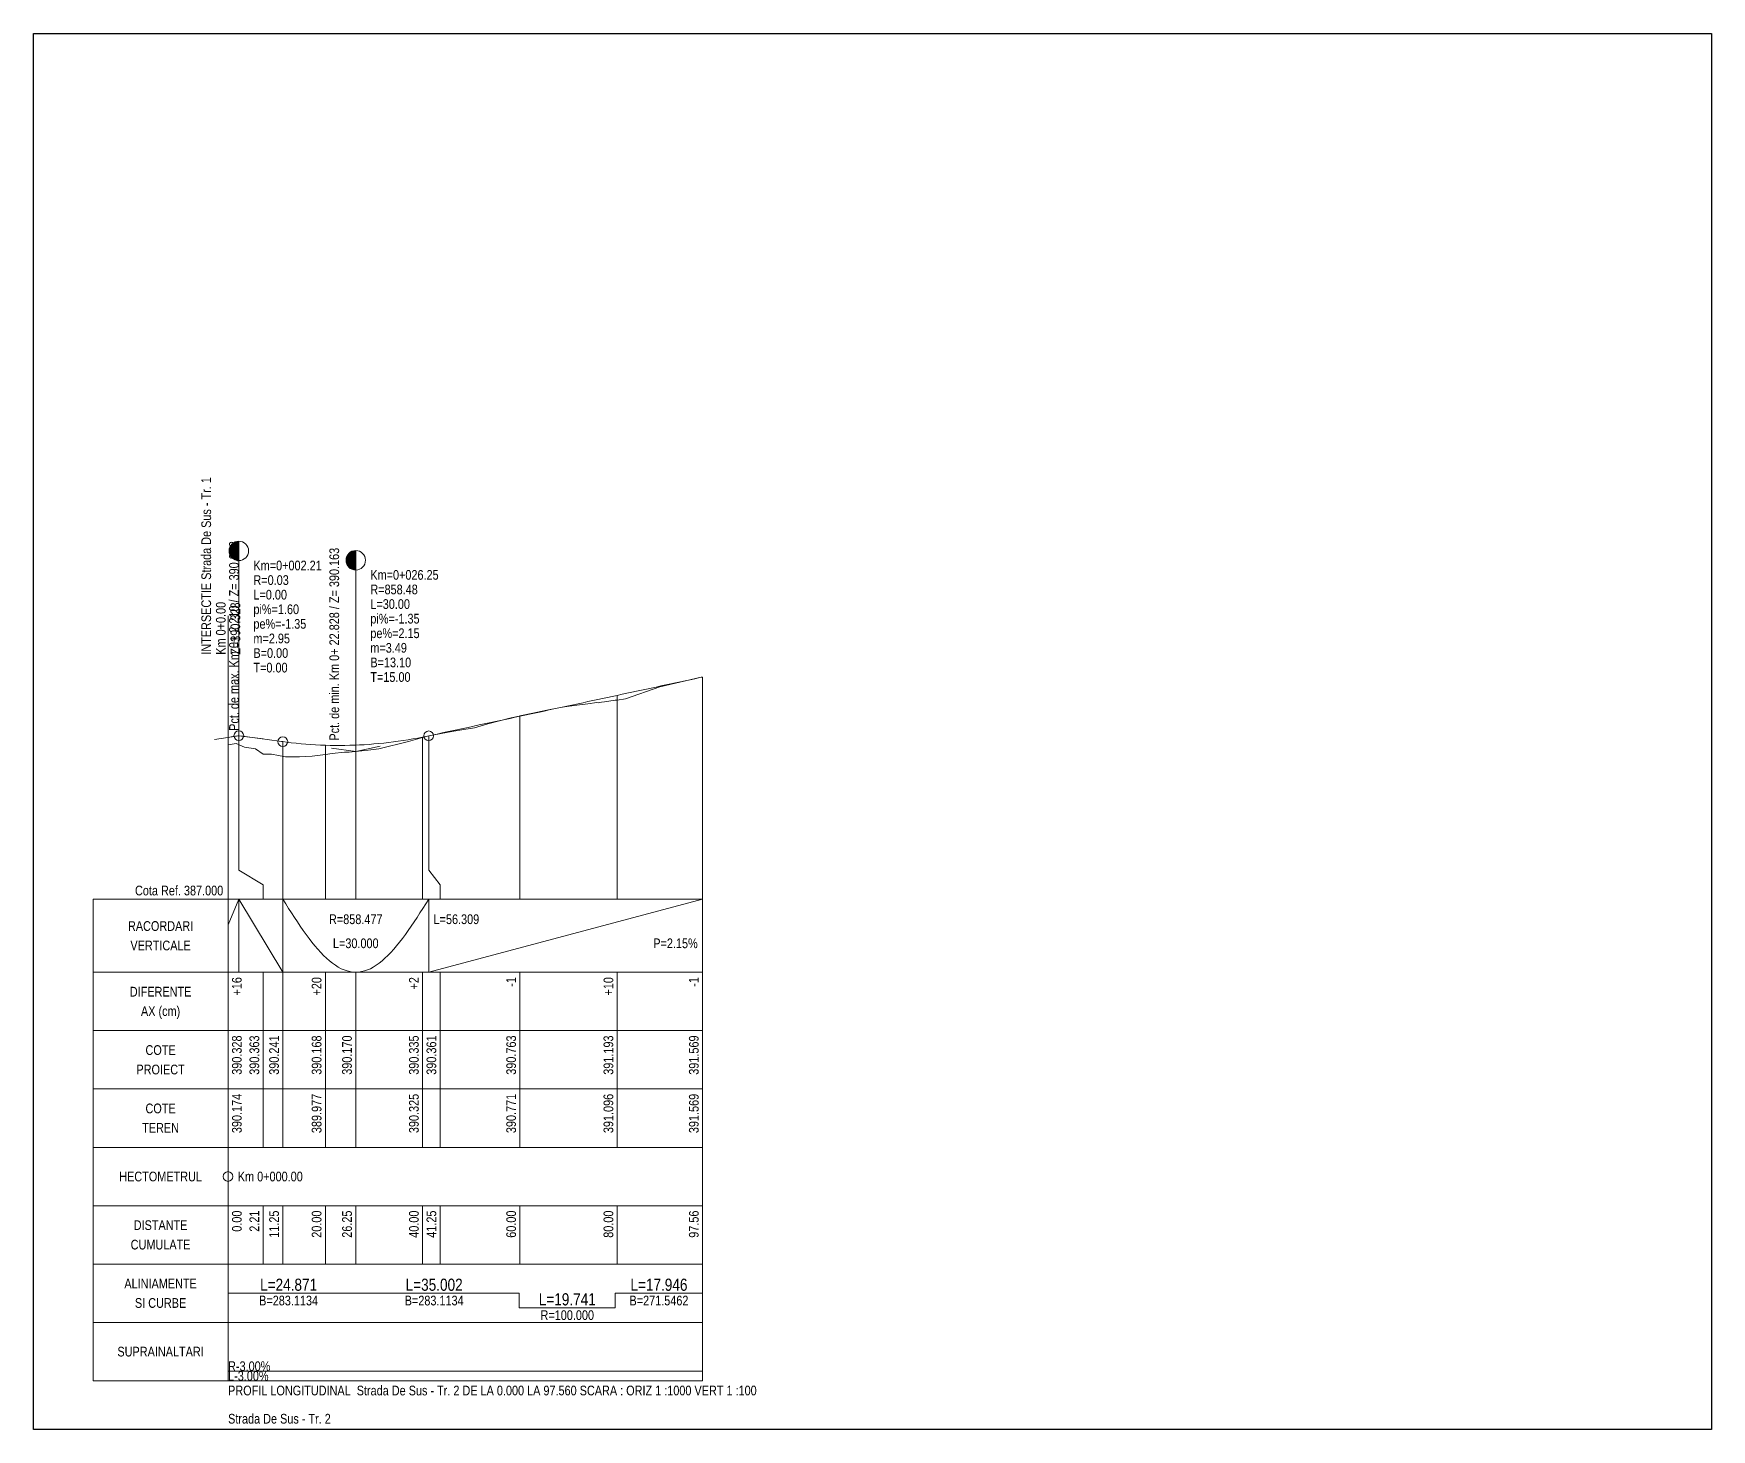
# Model space of a CAD drawing. Extents: x -600 to 1621, y -3670 to 287.
# Drawn here: x 0 to 345, y -2202.1 to -1915.1 of the extents above; entities that cross this region are included whole.
import ezdxf
from ezdxf.enums import TextEntityAlignment as Align

# ---------------------------------------------------------------- set-up
doc = ezdxf.new("R2010")
doc.units = 0
doc.layers.add('ARD-No Plot', color=7, linetype='Continuous', lineweight=0, plot=False)
doc.layers.add('Cartus', color=8, linetype='Continuous')
for name, color, linetype, lineweight in [('L-C. Ref', 7, 'Continuous', 0), ('L-cote-ex', 7, 'Continuous', 0), ('L-Cote-Pr', 7, 'Continuous', 0), ('L-Curbe', 7, 'Continuous', 0), ('L-Cut-Fill', 7, 'Continuous', 0), ('L-Design', 7, 'Continuous', 0), ('L-Exist', 7, 'Continuous', 0), ('L-Intersectii', 7, 'Continuous', 0), ('L-LINES', 7, 'Continuous', 0), ('L-Min-Max', 7, 'Continuous', 0), ('L-Pante-Tran', 7, 'Continuous', 0), ('L-rac-Vert', 7, 'Continuous', 0), ('L-TEXT', 7, 'Continuous', 0)]:
    doc.layers.add(name, color=color, linetype=linetype, lineweight=lineweight)
doc.styles.add('Arial', font='arial.ttf', dxfattribs={"width": 0.8})

# ---------------------------------------------------------------- blocks, each defined once
blk = doc.blocks.new('A3_TRANSV_ALIN_TIRENA')
at = {"layer": 'Cartus'}
blk.add_lwpolyline([(0, 0), (0, 287), (345, 287), (345, 0)], close=True, dxfattribs=at)

msp = doc.modelspace()

# ---------------------------------------------------------------- linework, layer by layer
at = {"layer": 'L-Curbe'}
for p, q in [((40, -2174.05), (64.87, -2174.05)), ((64.87, -2174.05), (64.87, -2174.05)), ((64.87, -2174.05), (99.87, -2174.05)), ((99.87, -2174.05), (99.87, -2177.05)), ((119.61, -2177.05), (119.61, -2174.05)), ((119.61, -2174.05), (137.56, -2174.05)), ((99.87, -2177.05), (119.61, -2177.05))]:
    msp.add_line(p, q, dxfattribs=at)
at = {"layer": 'L-Design'}
msp.add_lwpolyline([(40, -2059.77), (41, -2059.61), (42, -2059.45), (42.21, -2059.42), (43, -2059.53), (44, -2059.66), (45, -2059.8), (46, -2059.93), (47, -2060.06), (48, -2060.2), (49, -2060.33), (50, -2060.47), (51, -2060.6), (51.25, -2060.64), (52, -2060.74), (53, -2060.86), (54, -2060.96), (55, -2061.06), (56, -2061.15), (57, -2061.22), (58, -2061.28), (59, -2061.33), (60, -2061.37), (61, -2061.4), (62, -2061.41), (63, -2061.42), (64, -2061.41), (65, -2061.39), (66, -2061.36), (66.25, -2061.35), (67, -2061.32), (68, -2061.26), (69, -2061.2), (70, -2061.12), (71, -2061.03), (72, -2060.93), (73, -2060.82), (74, -2060.69), (75, -2060.56), (76, -2060.41), (77, -2060.25), (78, -2060.08), (79, -2059.9), (80, -2059.7), (81, -2059.5), (81.25, -2059.44), (82, -2059.28), (83, -2059.07), (84, -2058.85), (85, -2058.64), (86, -2058.42), (87, -2058.21), (88, -2057.99), (89, -2057.78), (90, -2057.56), (91, -2057.35), (92, -2057.14), (93, -2056.92), (94, -2056.71), (95, -2056.49), (96, -2056.28), (97, -2056.06), (98, -2055.85), (99, -2055.63), (100, -2055.42), (101, -2055.2), (102, -2054.99), (103, -2054.77), (104, -2054.56), (105, -2054.35), (106, -2054.13), (107, -2053.92), (108, -2053.7), (109, -2053.49), (110, -2053.27), (111, -2053.06), (112, -2052.84), (113, -2052.63), (114, -2052.41), (115, -2052.2), (116, -2051.98), (117, -2051.77), (118, -2051.56), (119, -2051.34), (120, -2051.13), (121, -2050.91), (122, -2050.7), (123, -2050.48), (124, -2050.27), (125, -2050.05), (126, -2049.84), (127, -2049.62), (128, -2049.41), (129, -2049.19), (130, -2048.98), (131, -2048.77), (132, -2048.55), (133, -2048.34), (134, -2048.12), (135, -2047.91), (136, -2047.69), (137, -2047.48), (137.56, -2047.36)], dxfattribs=at)
at = {"layer": 'L-Exist'}
for p, q in [((128.8, -2049.36), (137.29, -2047.37)), ((137.29, -2047.37), (137.56, -2047.36)), ((137.56, -2047.36), (137.56, -2047.36)), ((137.56, -2047.36), (137.56, -2047.36)), ((113.97, -2052.83), (115.82, -2052.58)), ((115.82, -2052.58), (116.09, -2052.63)), ((116.09, -2052.63), (116.79, -2052.53)), ((116.79, -2052.53), (117.39, -2052.45)), ((117.39, -2052.45), (119.61, -2052.14)), ((119.61, -2052.14), (120, -2052.09)), ((120, -2052.09), (121.72, -2051.85)), ((121.72, -2051.85), (128.8, -2049.36)), ((93.38, -2056.97), (98.2, -2055.72)), ((98.2, -2055.72), (99.87, -2055.37)), ((99.87, -2055.37), (100, -2055.35)), ((100, -2055.35), (102.69, -2054.78)), ((102.69, -2054.78), (105.51, -2054.2)), ((105.51, -2054.2), (108.33, -2053.62)), ((108.33, -2053.62), (109.17, -2053.45)), ((109.17, -2053.45), (111.15, -2053.2)), ((111.15, -2053.2), (113.97, -2052.83)), ((80, -2059.8), (81.26, -2059.46)), ((81.26, -2059.46), (85.97, -2058.58)), ((85.97, -2058.58), (88.45, -2058.14)), ((88.45, -2058.14), (90.64, -2057.82)), ((90.64, -2057.82), (93.38, -2056.97)), ((40, -2061.32), (41.63, -2060.99)), ((40, -2061.32), (40, -2061.32)), ((40, -2061.32), (40, -2061.32)), ((41.63, -2060.99), (43.36, -2061.74)), ((43.36, -2061.74), (45.64, -2062.13)), ((45.64, -2062.13), (47.22, -2063.19)), ((61.43, -2063.1), (63.96, -2062.79)), ((63.96, -2062.79), (64.87, -2062.77)), ((64.87, -2062.77), (65.51, -2062.75)), ((65.51, -2062.75), (68.8, -2062.4)), ((68.8, -2062.4), (71.02, -2062.12)), ((71.02, -2062.12), (77.12, -2060.59)), ((77.12, -2060.59), (80, -2059.8)), ((47.22, -2063.19), (48.92, -2063.21)), ((48.92, -2063.21), (51.83, -2063.75)), ((51.83, -2063.75), (54.71, -2063.75)), ((54.71, -2063.75), (57.32, -2063.63)), ((57.32, -2063.63), (60, -2063.29)), ((60, -2063.29), (61.43, -2063.1))]:
    msp.add_line(p, q, dxfattribs=at)
at = {"layer": 'L-Intersectii'}
msp.add_line((40, -2069.77), (40, -2034.77), dxfattribs=at)
at = {"layer": 'L-LINES'}
for p, q in [((137.56, -2093.05), (137.56, -2047.36)), ((120, -2093.05), (120, -2051.13)), ((100, -2093.05), (100, -2055.35)), ((42.21, -2087.05), (42.21, -2059.42)), ((81.25, -2087.05), (81.25, -2059.44)), ((40, -2093.05), (40, -2059.77)), ((51.25, -2093.05), (51.25, -2060.64)), ((60, -2093.05), (60, -2061.37)), ((66.25, -2093.05), (66.25, -2061.35)), ((80, -2093.05), (80, -2059.7)), ((47.2, -2090.05), (42.21, -2087.05)), ((83.6, -2090.05), (81.25, -2087.05)), ((47.2, -2093.05), (47.2, -2090.05)), ((83.6, -2093.05), (83.6, -2090.05)), ((12.24, -2108.05), (12.24, -2093.05)), ((12.24, -2093.05), (40, -2093.05)), ((40, -2093.05), (137.56, -2093.05)), ((40, -2108.05), (40, -2093.05)), ((137.56, -2108.05), (137.56, -2093.05)), ((12.24, -2120.05), (12.24, -2108.05)), ((12.24, -2108.05), (40, -2108.05)), ((40, -2108.05), (12.24, -2108.05)), ((40, -2108.05), (137.56, -2108.05)), ((40, -2120.05), (40, -2108.05)), ((40, -2108.05), (137.56, -2108.05)), ((40, -2120.05), (40, -2108.05)), ((47.2, -2120.05), (47.2, -2108.05)), ((51.25, -2120.05), (51.25, -2108.05)), ((60, -2120.05), (60, -2108.05)), ((66.25, -2120.05), (66.25, -2108.05)), ((80, -2120.05), (80, -2108.05)), ((83.6, -2120.05), (83.6, -2108.05)), ((100, -2120.05), (100, -2108.05)), ((120, -2120.05), (120, -2108.05)), ((137.56, -2120.05), (137.56, -2108.05)), ((137.56, -2120.05), (137.56, -2108.05)), ((12.24, -2132.05), (12.24, -2120.05)), ((12.24, -2120.05), (40, -2120.05)), ((40, -2120.05), (12.24, -2120.05)), ((40, -2120.05), (137.56, -2120.05)), ((40, -2120.05), (137.56, -2120.05)), ((40, -2132.05), (40, -2120.05)), ((47.2, -2132.05), (47.2, -2120.05)), ((51.25, -2132.05), (51.25, -2120.05)), ((60, -2132.05), (60, -2120.05)), ((66.25, -2132.05), (66.25, -2120.05)), ((80, -2132.05), (80, -2120.05)), ((83.6, -2132.05), (83.6, -2120.05)), ((100, -2132.05), (100, -2120.05)), ((120, -2132.05), (120, -2120.05)), ((137.56, -2132.05), (137.56, -2120.05)), ((12.24, -2144.05), (12.24, -2132.05)), ((12.24, -2132.05), (40, -2132.05)), ((40, -2132.05), (12.24, -2132.05)), ((40, -2132.05), (137.56, -2132.05)), ((40, -2132.05), (137.56, -2132.05)), ((40, -2144.05), (40, -2132.05)), ((47.2, -2144.05), (47.2, -2132.05)), ((51.25, -2144.05), (51.25, -2132.05)), ((60, -2144.05), (60, -2132.05)), ((66.25, -2144.05), (66.25, -2132.05)), ((80, -2144.05), (80, -2132.05)), ((83.6, -2144.05), (83.6, -2132.05)), ((100, -2144.05), (100, -2132.05)), ((120, -2144.05), (120, -2132.05)), ((137.56, -2144.05), (137.56, -2132.05)), ((12.24, -2156.05), (12.24, -2144.05)), ((12.24, -2144.05), (40, -2144.05)), ((40, -2144.05), (12.24, -2144.05)), ((40, -2144.05), (137.56, -2144.05)), ((40, -2156.05), (40, -2144.05)), ((40, -2156.05), (40, -2144.05)), ((40, -2144.05), (137.56, -2144.05)), ((137.56, -2156.05), (137.56, -2144.05)), ((12.24, -2168.05), (12.24, -2156.05)), ((12.24, -2156.05), (40, -2156.05)), ((40, -2156.05), (12.24, -2156.05)), ((40, -2156.05), (137.56, -2156.05)), ((40, -2156.05), (137.56, -2156.05)), ((40, -2168.05), (40, -2156.05)), ((47.2, -2168.05), (47.2, -2156.05)), ((51.25, -2168.05), (51.25, -2156.05)), ((60, -2168.05), (60, -2156.05)), ((66.25, -2168.05), (66.25, -2156.05)), ((80, -2168.05), (80, -2156.05)), ((83.6, -2168.05), (83.6, -2156.05)), ((100, -2168.05), (100, -2156.05)), ((120, -2168.05), (120, -2156.05)), ((137.56, -2168.05), (137.56, -2156.05)), ((12.24, -2180.05), (12.24, -2168.05)), ((12.24, -2168.05), (40, -2168.05)), ((40, -2168.05), (12.24, -2168.05)), ((40, -2168.05), (137.56, -2168.05)), ((40, -2180.05), (40, -2168.05)), ((40, -2168.05), (137.56, -2168.05)), ((137.56, -2180.05), (137.56, -2168.05)), ((12.24, -2192.05), (12.24, -2180.05)), ((12.24, -2180.05), (40, -2180.05)), ((40, -2180.05), (12.24, -2180.05)), ((40, -2180.05), (137.56, -2180.05)), ((40, -2192.05), (40, -2180.05)), ((40, -2180.05), (137.56, -2180.05)), ((137.56, -2192.05), (137.56, -2180.05)), ((40, -2192.05), (12.24, -2192.05)), ((40, -2192.05), (137.56, -2192.05))]:
    msp.add_line(p, q, dxfattribs=at)
msp.add_circle((40, -2150.05), 1, dxfattribs=at)
at = {"layer": 'L-Pante-Tran'}
for p, q in [((40, -2190.05), (60, -2190.05)), ((40, -2190.05), (60, -2190.05)), ((60, -2190.05), (80, -2190.05)), ((60, -2190.05), (80, -2190.05)), ((80, -2190.05), (100, -2190.05)), ((80, -2190.05), (100, -2190.05)), ((100, -2190.05), (120, -2190.05)), ((100, -2190.05), (120, -2190.05)), ((120, -2190.05), (137.56, -2190.05)), ((120, -2190.05), (137.56, -2190.05))]:
    msp.add_line(p, q, dxfattribs=at)
at = {"layer": 'L-rac-Vert'}
for p, q in [((40.21, -2021.34), (40.21, -2021.5)), ((40.22, -2021.18), (40.22, -2021.65)), ((40.22, -2021.26), (40.22, -2021.58)), ((40.23, -2021.11), (40.23, -2021.73)), ((40.25, -2021.03), (40.25, -2021.81)), ((40.27, -2020.95), (40.27, -2021.89)), ((40.29, -2020.88), (40.29, -2021.96)), ((40.31, -2020.8), (40.31, -2022.04)), ((40.33, -2020.73), (40.33, -2022.11)), ((40.36, -2020.65), (40.36, -2022.18)), ((40.39, -2020.58), (40.39, -2022.26)), ((40.43, -2020.51), (40.43, -2022.33)), ((40.46, -2020.44), (40.46, -2022.4)), ((40.5, -2020.37), (40.5, -2022.46)), ((40.55, -2020.31), (40.55, -2022.53)), ((40.59, -2020.24), (40.59, -2022.59)), ((40.64, -2020.18), (40.64, -2022.66)), ((40.69, -2020.12), (40.69, -2022.72)), ((40.74, -2020.06), (40.74, -2022.78)), ((40.8, -2020), (40.8, -2022.83)), ((40.85, -2019.95), (40.85, -2022.89)), ((40.91, -2019.9), (40.91, -2022.94)), ((40.97, -2019.85), (40.97, -2022.99)), ((41.03, -2019.8), (41.03, -2023.04)), ((41.1, -2019.76), (41.1, -2023.08)), ((41.16, -2019.71), (41.16, -2023.12)), ((41.23, -2019.67), (41.23, -2023.16)), ((41.3, -2019.64), (41.3, -2023.2)), ((41.37, -2019.6), (41.37, -2023.24)), ((41.44, -2019.57), (41.44, -2023.27)), ((41.52, -2019.54), (41.52, -2023.3)), ((41.59, -2019.52), (41.59, -2023.32)), ((41.67, -2019.49), (41.67, -2023.34)), ((41.74, -2019.47), (41.74, -2023.36)), ((41.82, -2019.46), (41.82, -2023.38)), ((41.9, -2019.44), (41.9, -2023.39)), ((41.97, -2019.43), (41.97, -2023.41)), ((42.05, -2019.43), (42.05, -2023.41)), ((42.13, -2019.42), (42.13, -2023.42)), ((42.21, -2059.42), (42.21, -2019.42)), ((65.14, -2021.69), (65.14, -2025.01)), ((65.21, -2021.65), (65.21, -2025.06)), ((65.27, -2021.61), (65.27, -2025.1)), ((65.34, -2021.57), (65.34, -2025.13)), ((65.41, -2021.53), (65.41, -2025.17)), ((65.49, -2021.5), (65.49, -2025.2)), ((65.56, -2021.47), (65.56, -2025.23)), ((65.63, -2021.45), (65.63, -2025.25)), ((65.71, -2021.43), (65.71, -2025.28)), ((65.78, -2021.41), (65.78, -2025.3)), ((65.86, -2021.39), (65.86, -2025.31)), ((65.94, -2021.38), (65.94, -2025.33)), ((66.02, -2021.36), (66.02, -2025.34)), ((66.09, -2021.36), (66.09, -2025.34)), ((66.17, -2021.35), (66.17, -2025.35)), ((66.25, -2062.66), (66.25, -2021.35)), ((64.25, -2023.27), (64.25, -2023.43)), ((64.26, -2023.12), (64.26, -2023.59)), ((64.26, -2023.19), (64.26, -2023.51)), ((64.28, -2023.04), (64.28, -2023.66)), ((64.29, -2022.96), (64.29, -2023.74)), ((64.31, -2022.88), (64.31, -2023.82)), ((64.33, -2022.81), (64.33, -2023.89)), ((64.35, -2022.73), (64.35, -2023.97)), ((64.37, -2022.66), (64.37, -2024.04)), ((64.4, -2022.59), (64.4, -2024.12)), ((64.43, -2022.51), (64.43, -2024.19)), ((64.47, -2022.44), (64.47, -2024.26)), ((64.51, -2022.37), (64.51, -2024.33)), ((64.55, -2022.31), (64.55, -2024.4)), ((64.59, -2022.24), (64.59, -2024.46)), ((64.63, -2022.17), (64.63, -2024.53)), ((64.68, -2022.11), (64.68, -2024.59)), ((64.73, -2022.05), (64.73, -2024.65)), ((64.78, -2021.99), (64.78, -2024.71)), ((64.84, -2021.94), (64.84, -2024.76)), ((64.89, -2021.88), (64.89, -2024.82)), ((64.95, -2021.83), (64.95, -2024.87)), ((65.01, -2021.78), (65.01, -2024.92)), ((65.08, -2021.73), (65.08, -2024.97)), ((37.21, -2060.22), (42.21, -2059.42)), ((42.21, -2059.42), (47.21, -2060.09)), ((61.25, -2061.99), (66.25, -2062.66)), ((66.25, -2062.66), (71.25, -2061.59)), ((40, -2098.32), (42.21, -2093.05)), ((42.21, -2108.05), (42.21, -2093.05)), ((42.21, -2108.05), (42.21, -2093.05)), ((42.21, -2093.05), (42.21, -2093.08)), ((42.21, -2093.08), (42.21, -2093.05)), ((42.21, -2093.05), (51.25, -2108.05)), ((42.21, -2093.08), (42.21, -2093.17)), ((42.21, -2093.17), (42.21, -2093.08)), ((42.21, -2093.17), (42.21, -2093.32)), ((42.21, -2093.32), (42.21, -2093.17)), ((42.21, -2093.32), (42.21, -2093.52)), ((42.21, -2093.52), (42.21, -2093.32)), ((42.21, -2093.52), (42.21, -2093.79)), ((42.21, -2093.79), (42.21, -2093.52)), ((42.21, -2093.79), (42.21, -2094.11)), ((42.21, -2094.11), (42.21, -2093.79)), ((42.21, -2094.11), (42.21, -2094.48)), ((42.21, -2094.48), (42.21, -2094.11)), ((51.25, -2108.05), (51.25, -2093.05)), ((51.85, -2093.99), (51.25, -2093.05)), ((52.45, -2094.93), (51.85, -2093.99)), ((80.65, -2093.99), (80.05, -2094.93)), ((81.25, -2093.05), (80.65, -2093.99)), ((81.25, -2108.05), (81.25, -2093.05)), ((81.25, -2108.05), (137.56, -2093.05)), ((137.56, -2108.05), (137.56, -2093.05)), ((137.56, -2093.99), (137.56, -2093.05)), ((137.56, -2094.93), (137.56, -2093.99)), ((42.21, -2094.48), (42.21, -2094.91)), ((42.21, -2094.91), (42.21, -2094.48)), ((42.21, -2094.91), (42.21, -2095.39)), ((42.21, -2095.39), (42.21, -2094.91)), ((42.21, -2095.39), (42.21, -2095.92)), ((42.21, -2095.92), (42.21, -2095.39)), ((42.21, -2095.92), (42.21, -2096.49)), ((42.21, -2096.49), (42.21, -2095.92)), ((42.21, -2096.49), (42.21, -2097.12)), ((42.21, -2097.12), (42.21, -2096.49)), ((42.21, -2097.12), (42.21, -2097.78)), ((42.21, -2097.78), (42.21, -2097.12)), ((53.05, -2095.86), (52.45, -2094.93)), ((53.65, -2096.78), (53.05, -2095.86)), ((54.25, -2097.69), (53.65, -2096.78)), ((78.85, -2096.78), (78.25, -2097.69)), ((79.45, -2095.86), (78.85, -2096.78)), ((80.05, -2094.93), (79.45, -2095.86)), ((137.56, -2095.86), (137.56, -2094.93)), ((137.56, -2096.78), (137.56, -2095.86)), ((137.56, -2097.69), (137.56, -2096.78)), ((42.21, -2097.78), (42.21, -2098.49)), ((42.21, -2098.49), (42.21, -2097.78)), ((42.21, -2098.49), (42.21, -2099.24)), ((42.21, -2099.24), (42.21, -2098.49)), ((42.21, -2099.24), (42.21, -2100.02)), ((42.21, -2100.02), (42.21, -2099.24)), ((42.21, -2100.02), (42.21, -2100.83)), ((42.21, -2100.83), (42.21, -2100.02)), ((42.21, -2100.83), (42.21, -2101.67)), ((42.21, -2101.67), (42.21, -2100.83)), ((54.85, -2098.57), (54.25, -2097.69)), ((55.45, -2099.44), (54.85, -2098.57)), ((56.05, -2100.28), (55.45, -2099.44)), ((56.65, -2101.09), (56.05, -2100.28)), ((76.45, -2100.28), (75.85, -2101.09)), ((77.05, -2099.44), (76.45, -2100.28)), ((77.65, -2098.57), (77.05, -2099.44)), ((78.25, -2097.69), (77.65, -2098.57)), ((137.56, -2098.57), (137.56, -2097.69)), ((137.56, -2099.44), (137.56, -2098.57)), ((137.56, -2100.28), (137.56, -2099.44)), ((137.56, -2101.09), (137.56, -2100.28)), ((42.21, -2101.67), (42.21, -2102.53)), ((42.21, -2102.53), (42.21, -2101.67)), ((42.21, -2102.53), (42.21, -2103.42)), ((42.21, -2103.42), (42.21, -2102.53)), ((42.21, -2103.42), (42.21, -2104.32)), ((42.21, -2104.32), (42.21, -2103.42)), ((42.21, -2104.32), (42.21, -2105.24)), ((42.21, -2105.24), (42.21, -2104.32)), ((57.25, -2101.87), (56.65, -2101.09)), ((57.85, -2102.61), (57.25, -2101.87)), ((58.45, -2103.32), (57.85, -2102.61)), ((59.05, -2103.99), (58.45, -2103.32)), ((59.65, -2104.61), (59.05, -2103.99)), ((73.45, -2103.99), (72.85, -2104.61)), ((74.05, -2103.32), (73.45, -2103.99)), ((74.65, -2102.61), (74.05, -2103.32)), ((75.25, -2101.87), (74.65, -2102.61)), ((75.85, -2101.09), (75.25, -2101.87)), ((137.56, -2101.87), (137.56, -2101.09)), ((137.56, -2102.61), (137.56, -2101.87)), ((137.56, -2103.32), (137.56, -2102.61)), ((137.56, -2103.99), (137.56, -2103.32)), ((137.56, -2104.61), (137.56, -2103.99)), ((42.21, -2105.24), (42.21, -2106.17)), ((42.21, -2106.17), (42.21, -2105.24)), ((42.21, -2106.17), (42.21, -2107.11)), ((42.21, -2107.11), (42.21, -2106.17)), ((42.21, -2107.11), (42.21, -2108.05)), ((42.21, -2108.05), (42.21, -2107.11)), ((60.25, -2105.19), (59.65, -2104.61)), ((60.85, -2105.72), (60.25, -2105.19)), ((61.45, -2106.2), (60.85, -2105.72)), ((62.05, -2106.62), (61.45, -2106.2)), ((62.65, -2107), (62.05, -2106.62)), ((63.25, -2107.32), (62.65, -2107)), ((63.85, -2107.58), (63.25, -2107.32)), ((64.45, -2107.79), (63.85, -2107.58)), ((65.05, -2107.93), (64.45, -2107.79)), ((65.65, -2108.02), (65.05, -2107.93)), ((67.45, -2107.93), (66.85, -2108.02)), ((68.05, -2107.79), (67.45, -2107.93)), ((68.65, -2107.58), (68.05, -2107.79)), ((69.25, -2107.32), (68.65, -2107.58)), ((69.85, -2107), (69.25, -2107.32)), ((70.45, -2106.62), (69.85, -2107)), ((71.05, -2106.2), (70.45, -2106.62)), ((71.65, -2105.72), (71.05, -2106.2)), ((72.25, -2105.19), (71.65, -2105.72)), ((72.85, -2104.61), (72.25, -2105.19)), ((137.56, -2105.19), (137.56, -2104.61)), ((137.56, -2105.72), (137.56, -2105.19)), ((137.56, -2106.2), (137.56, -2105.72)), ((137.56, -2106.62), (137.56, -2106.2)), ((137.56, -2107), (137.56, -2106.62)), ((137.56, -2107.32), (137.56, -2107)), ((137.56, -2107.58), (137.56, -2107.32)), ((137.56, -2107.79), (137.56, -2107.58)), ((137.56, -2107.93), (137.56, -2107.79)), ((137.56, -2108.02), (137.56, -2107.93)), ((66.25, -2108.05), (65.65, -2108.02)), ((66.85, -2108.02), (66.25, -2108.05))]:
    msp.add_line(p, q, dxfattribs=at)
for centre, radius in [((42.21, -2021.42), 2), ((66.25, -2023.35), 2), ((42.21, -2059.42), 1), ((42.21, -2059.42), 1), ((51.25, -2060.64), 1), ((81.25, -2059.44), 1)]:
    msp.add_circle(centre, radius, dxfattribs=at)

# ---------------------------------------------------------------- block references
at = {"layer": 'L-LINES'}
msp.add_blockref('A3_TRANSV_ALIN_TIRENA', (0, -2202.05), dxfattribs=at)

# ---------------------------------------------------------------- texts
at = {"layer": 'ARD-No Plot', "style": 'Arial', "width": 0.8}
msp.add_text('Strada De Sus - Tr. 2', height=2, dxfattribs=at).set_placement((40, -2200.85))
at = {"layer": 'L-C. Ref', "style": 'Arial', "width": 0.8}
msp.add_text('Cota Ref. 387.000', height=2, dxfattribs=at).set_placement((39, -2092.25), align=Align.RIGHT)
at = {"layer": 'L-cote-ex', "style": 'Arial', "width": 0.8}
for s, p in [('390.174', (42.8, -2133.05)), ('390.174', (42.8, -2133.05)), ('390.174', (42.8, -2133.05)), ('389.977', (59.2, -2133.05)), ('390.325', (79.2, -2133.05)), ('390.771', (99.2, -2133.05)), ('391.096', (119.2, -2133.05)), ('391.569', (136.76, -2133.05)), ('391.569', (136.76, -2133.05)), ('391.569', (136.76, -2133.05))]:
    msp.add_text(s, height=2, rotation=90, dxfattribs=at).set_placement(p, align=Align.RIGHT)
at = {"layer": 'L-Cote-Pr', "style": 'Arial', "width": 0.8}
for s, p in [('390.328', (42.8, -2121.05)), ('390.363', (46.4, -2121.05)), ('390.241', (50.45, -2121.05)), ('390.168', (59.2, -2121.05)), ('390.170', (65.45, -2121.05)), ('390.335', (79.2, -2121.05)), ('390.361', (82.8, -2121.05)), ('390.763', (99.2, -2121.05)), ('391.193', (119.2, -2121.05)), ('391.569', (136.76, -2121.05))]:
    msp.add_text(s, height=2, rotation=90, dxfattribs=at).set_placement(p, align=Align.RIGHT)
for s, p in [('COTE', (26.12, -2125.05)), ('PROIECT', (26.12, -2129.05))]:
    msp.add_text(s, height=2, dxfattribs=at).set_placement(p, align=Align.CENTER)
at = {"layer": 'L-Cut-Fill', "style": 'Arial', "width": 0.8}
for s, p in [('DIFERENTE', (26.12, -2113.05)), ('AX (cm)', (26.12, -2117.05))]:
    msp.add_text(s, height=2, dxfattribs=at).set_placement(p, align=Align.CENTER)
for s, p in [('+16', (42.8, -2109.05)), ('+20', (59.2, -2109.05)), ('+2', (79.2, -2109.05)), ('-1', (99.2, -2109.05)), ('+10', (119.2, -2109.05)), ('-1', (136.76, -2109.05))]:
    msp.add_text(s, height=2, rotation=90, dxfattribs=at).set_placement(p, align=Align.RIGHT)
at = {"layer": 'L-Intersectii', "style": 'Arial', "width": 0.8}
for s, p in [('INTERSECTIE Strada De Sus - Tr. 1', (36.5, -2042.77)), ('Km 0+0.00', (39.5, -2042.77)), ('Z=390.328', (42.5, -2042.77))]:
    msp.add_text(s, height=2, rotation=90, dxfattribs=at).set_placement(p)
at = {"layer": 'L-Min-Max', "style": 'Arial', "width": 0.8}
for s, p in [('Pct. de max. Km 0+ 2.210 / Z= 390.363', (42.21, -2058.42)), ('Pct. de min. Km 0+ 22.828 / Z= 390.163', (62.83, -2060.42))]:
    msp.add_text(s, height=2, rotation=90, dxfattribs=at).set_placement(p)
at = {"layer": 'L-rac-Vert', "style": 'Arial', "width": 0.8}
for s, p in [('Km=0+002.21', (45.21, -2025.42)), ('R=0.03', (45.21, -2028.42)), ('Km=0+026.25', (69.25, -2027.35)), ('R=858.48', (69.25, -2030.35)), ('L=0.00', (45.21, -2031.42)), ('L=30.00', (69.25, -2033.35)), ('pi%=1.60', (45.21, -2034.42)), ('pe%=-1.35', (45.21, -2037.42)), ('pi%=-1.35', (69.25, -2036.35)), ('m=2.95', (45.21, -2040.42)), ('pe%=2.15', (69.25, -2039.35)), ('B=0.00', (45.21, -2043.42)), ('m=3.49', (69.25, -2042.35)), ('T=0.00', (45.21, -2046.42)), ('B=13.10', (69.25, -2045.35)), ('T=15.00', (69.25, -2048.35)), ('L=56.309', (82.25, -2098.15))]:
    msp.add_text(s, height=2, dxfattribs=at).set_placement(p)
for s, p in [('RACORDARI', (26.12, -2099.55)), ('R=858.477', (66.25, -2098.15)), ('VERTICALE', (26.12, -2103.55)), ('L=30.000', (66.25, -2103.1))]:
    msp.add_text(s, height=2, dxfattribs=at).set_placement(p, align=Align.CENTER)
msp.add_text('P=2.15%', height=2, dxfattribs=at).set_placement((136.56, -2103.1), align=Align.RIGHT)
at = {"layer": 'L-TEXT', "style": 'Arial', "width": 0.8}
for s, p in [('COTE', (26.12, -2137.05)), ('TEREN', (26.12, -2141.05)), ('HECTOMETRUL', (26.12, -2151.05)), ('DISTANTE', (26.12, -2161.05)), ('CUMULATE', (26.12, -2165.05)), ('ALINIAMENTE', (26.12, -2173.05)), ('SI CURBE', (26.12, -2177.05)), ('SUPRAINALTARI', (26.12, -2187.05))]:
    msp.add_text(s, height=2, dxfattribs=at).set_placement(p, align=Align.CENTER)
for s, p in [('Km 0+000.00', (42, -2151.05)), ('R-3.00%', (40, -2190.05)), ('L-3.00%', (40, -2192.05)), ('PROFIL LONGITUDINAL  Strada De Sus - Tr. 2 DE LA 0.000 LA 97.560 SCARA : ORIZ 1 :1000 VERT 1 :100', (40, -2195.05))]:
    msp.add_text(s, height=2, dxfattribs=at).set_placement(p)
for s, p in [('0.00', (42.8, -2157.05)), ('2.21', (46.4, -2157.05)), ('11.25', (50.45, -2157.05)), ('20.00', (59.2, -2157.05)), ('26.25', (65.45, -2157.05)), ('40.00', (79.2, -2157.05)), ('41.25', (82.8, -2157.05)), ('60.00', (99.2, -2157.05)), ('80.00', (119.2, -2157.05)), ('97.56', (136.76, -2157.05))]:
    msp.add_text(s, height=2, rotation=90, dxfattribs=at).set_placement(p, align=Align.RIGHT)
for s, height, p in [('L=24.871', 2.5, (52.44, -2173.55)), ('L=35.002', 2.5, (82.37, -2173.55)), ('L=17.946', 2.5, (128.59, -2173.55)), ('B=283.1134', 2, (52.44, -2176.55)), ('B=283.1134', 2, (82.37, -2176.55)), ('L=19.741', 2.5, (109.74, -2176.55)), ('B=271.5462', 2, (128.59, -2176.55)), ('R=100.000', 2, (109.74, -2179.55))]:
    msp.add_text(s, height=height, rotation=0, dxfattribs=at).set_placement(p, align=Align.CENTER)

doc.saveas('drawing.dxf')
